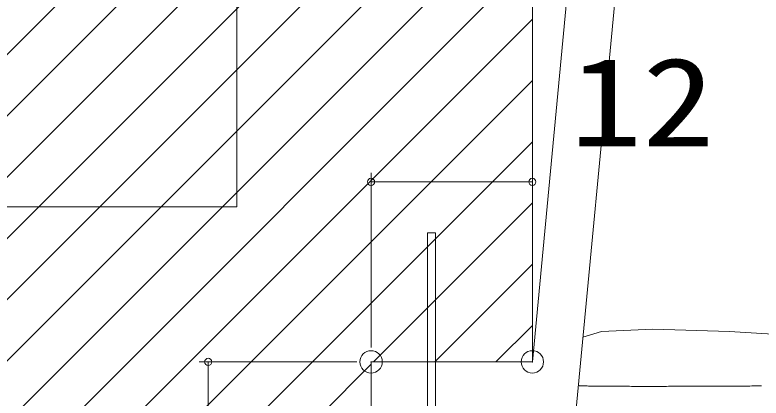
# Model space of a CAD drawing. Units: millimetres at full size, sheet at 1:10; details may follow other scales. Extents: x -1350 to 1480, y -1825 to 2250.
# Drawn here: x 611.4 to 777.9, y -1010.1 to -924.6 of the extents above; entities that cross this region are included whole.
import ezdxf
from ezdxf.enums import TextEntityAlignment as Align

# ---------------------------------------------------------------- set-up
doc = ezdxf.new("R2010")
doc.units = ezdxf.units.MM
doc.header["$LTSCALE"] = 10
doc.header["$PDMODE"] = 32
doc.header["$PDSIZE"] = 5
doc.layers.add('0-3_寸法', color=4, linetype='Continuous', lineweight=18)
doc.layers.add('0-F_敷地', color=4, linetype='Continuous', lineweight=18)
doc.styles.add('ＭＳ ゴシック', font='')
doc.styles.get('ＭＳ ゴシック').set_extended_font_data('MS Gothic')

msp = doc.modelspace()

# ---------------------------------------------------------------- linework, layer by layer
at = {"layer": '0-3_寸法'}
for p, q in [((690.88, -998.89), (690.88, -959.89)), ((690.88, -998.89), (690.88, -959.89)), ((726.88, -998.89), (726.88, -959.89)), ((726.88, -998.89), (726.88, -959.89)), ((690.88, -961.89), (726.88, -961.89)), ((687.7, -1002.07), (652.54, -1002.07)), ((687.7, -1002.07), (652.54, -1002.07)), ((654.54, -1027.27), (654.54, -1002.07))]:
    msp.add_line(p, q, dxfattribs=at)
for centre in [(690.88, -961.89), (690.88, -961.89), (726.88, -961.89), (726.88, -961.89), (654.54, -1002.07), (654.54, -1002.07)]:
    msp.add_circle(centre, 0.8, dxfattribs=at)
for p in [(690.88, -1002.07), (726.88, -1002.07)]:
    msp.add_point(p, dxfattribs=at)
at = {"layer": '0-F_敷地'}
for p, q in [((767.8, -570.05), (726.88, -1002.07)), ((736.64, -1012.58), (777.81, -578.55)), ((660.94, -703.27), (660.94, -967.49)), ((726.88, -1002.07), (726.88, -703.27)), ((590.08, -953.03), (726.88, -816.23)), ((590.08, -966.7), (726.88, -829.9)), ((590.08, -980.37), (726.88, -843.57)), ((590.08, -994.04), (726.88, -857.24)), ((590.08, -1007.71), (726.88, -870.91)), ((590.08, -1021.38), (726.88, -884.58)), ((597.87, -1027.27), (726.88, -898.25)), ((611.54, -1027.27), (726.88, -911.92)), ((625.21, -1027.27), (726.88, -925.59)), ((638.88, -1027.27), (726.88, -939.26)), ((652.55, -1027.27), (726.88, -952.93)), ((660.94, -967.49), (590.08, -967.49)), ((691.42, -1002.07), (726.88, -966.6)), ((703.48, -1074.07), (703.48, -973.27)), ((703.48, -973.27), (705.28, -973.27)), ((705.28, -973.27), (705.28, -1074.07)), ((705.09, -1002.07), (726.88, -980.27)), ((718.76, -1002.07), (726.88, -993.94)), ((742.29, -995.25), (738.16, -996.57)), ((753.77, -994.79), (742.29, -995.25)), ((770.89, -995.25), (753.77, -994.79)), ((791.05, -996.57), (770.89, -995.25)), ((690.88, -1002.07), (726.88, -1002.07)), ((690.88, -1027.27), (690.88, -1002.07)), ((690.88, -1002.07), (726.88, -1002.07)), ((690.88, -1002.07), (690.88, -1063.27)), ((666.22, -1027.27), (690.88, -1002.6)), ((737.13, -1007.34), (737.13, -1007.35)), ((737.13, -1007.34), (737.13, -1007.34)), ((737.13, -1007.34), (737.13, -1007.34)), ((737.13, -1007.34), (737.13, -1007.34)), ((737.13, -1007.34), (737.13, -1007.34)), ((737.13, -1007.34), (737.13, -1007.34)), ((737.13, -1007.34), (737.13, -1007.34)), ((737.13, -1007.34), (737.13, -1007.34)), ((737.13, -1007.34), (737.13, -1007.34)), ((737.13, -1007.34), (737.13, -1007.34)), ((737.13, -1007.34), (737.13, -1007.34)), ((737.13, -1007.34), (737.13, -1007.34)), ((737.13, -1007.34), (737.13, -1007.34)), ((737.13, -1007.34), (737.13, -1007.34)), ((737.13, -1007.34), (737.13, -1007.34)), ((737.13, -1007.34), (737.13, -1007.34)), ((737.13, -1007.35), (737.14, -1007.35)), ((737.14, -1007.35), (737.15, -1007.35)), ((737.14, -1007.35), (737.14, -1007.35)), ((737.14, -1007.35), (737.14, -1007.35)), ((737.15, -1007.35), (737.16, -1007.35)), ((737.16, -1007.35), (737.17, -1007.36)), ((737.16, -1007.35), (737.16, -1007.35)), ((737.17, -1007.36), (737.19, -1007.36)), ((737.19, -1007.36), (737.21, -1007.36)), ((737.21, -1007.36), (737.23, -1007.36)), ((737.23, -1007.36), (737.25, -1007.37)), ((737.25, -1007.37), (737.28, -1007.37)), ((737.28, -1007.37), (737.32, -1007.37)), ((737.32, -1007.37), (737.36, -1007.38)), ((737.36, -1007.38), (737.41, -1007.38)), ((737.41, -1007.38), (737.46, -1007.39)), ((737.46, -1007.39), (737.53, -1007.39)), ((737.53, -1007.39), (737.61, -1007.39)), ((737.61, -1007.39), (737.7, -1007.4)), ((737.7, -1007.4), (737.81, -1007.4)), ((737.81, -1007.4), (737.94, -1007.41)), ((737.94, -1007.41), (738.08, -1007.41)), ((738.08, -1007.41), (738.25, -1007.42)), ((738.25, -1007.42), (738.44, -1007.43)), ((738.44, -1007.43), (738.65, -1007.43)), ((738.65, -1007.43), (738.89, -1007.44)), ((738.89, -1007.44), (739.15, -1007.44)), ((739.15, -1007.44), (739.44, -1007.45)), ((739.44, -1007.45), (739.74, -1007.46)), ((739.74, -1007.46), (740.07, -1007.46)), ((740.07, -1007.46), (740.42, -1007.47)), ((740.42, -1007.47), (740.79, -1007.47)), ((740.79, -1007.47), (741.18, -1007.48)), ((741.18, -1007.48), (741.59, -1007.48)), ((741.59, -1007.48), (742.01, -1007.49)), ((742.01, -1007.49), (742.45, -1007.49)), ((742.45, -1007.49), (742.91, -1007.5)), ((742.91, -1007.5), (743.37, -1007.5)), ((743.37, -1007.5), (743.85, -1007.5)), ((743.85, -1007.5), (744.33, -1007.51)), ((744.33, -1007.51), (744.81, -1007.51)), ((744.81, -1007.51), (745.29, -1007.51)), ((745.29, -1007.51), (745.78, -1007.51)), ((745.78, -1007.51), (746.25, -1007.52)), ((746.25, -1007.52), (746.72, -1007.52)), ((746.72, -1007.52), (747.19, -1007.52)), ((747.19, -1007.52), (747.65, -1007.52)), ((747.65, -1007.52), (748.11, -1007.52)), ((748.11, -1007.52), (748.57, -1007.52)), ((748.57, -1007.52), (749.04, -1007.53)), ((749.04, -1007.53), (749.5, -1007.53)), ((749.5, -1007.53), (749.97, -1007.53)), ((749.97, -1007.53), (750.45, -1007.53)), ((750.45, -1007.53), (750.94, -1007.53)), ((750.94, -1007.53), (751.43, -1007.53)), ((751.43, -1007.53), (751.94, -1007.53)), ((751.94, -1007.53), (752.44, -1007.53)), ((752.44, -1007.53), (752.95, -1007.53)), ((752.95, -1007.53), (753.46, -1007.53)), ((753.46, -1007.53), (753.97, -1007.53)), ((753.97, -1007.53), (754.47, -1007.53)), ((754.47, -1007.53), (754.97, -1007.53)), ((754.97, -1007.53), (755.45, -1007.53)), ((755.45, -1007.53), (755.92, -1007.53)), ((755.92, -1007.53), (756.38, -1007.53)), ((756.38, -1007.53), (756.82, -1007.53)), ((756.82, -1007.53), (757.26, -1007.52)), ((757.26, -1007.52), (757.68, -1007.52)), ((757.68, -1007.52), (758.09, -1007.52)), ((758.09, -1007.52), (758.5, -1007.52)), ((758.5, -1007.52), (758.9, -1007.52)), ((758.9, -1007.52), (759.3, -1007.52)), ((759.3, -1007.52), (759.69, -1007.52)), ((759.69, -1007.52), (760.09, -1007.52)), ((760.09, -1007.52), (760.49, -1007.52)), ((760.49, -1007.52), (760.89, -1007.52)), ((760.89, -1007.52), (761.3, -1007.51)), ((761.3, -1007.51), (761.7, -1007.51)), ((761.7, -1007.51), (762.11, -1007.51)), ((762.11, -1007.51), (762.52, -1007.51)), ((762.52, -1007.51), (762.93, -1007.51)), ((762.93, -1007.51), (763.34, -1007.51)), ((763.34, -1007.51), (763.76, -1007.51)), ((763.76, -1007.51), (764.17, -1007.5)), ((764.17, -1007.5), (764.59, -1007.5)), ((764.59, -1007.5), (765.01, -1007.5)), ((765.01, -1007.5), (765.43, -1007.5)), ((765.43, -1007.5), (765.86, -1007.5)), ((765.86, -1007.5), (766.28, -1007.5)), ((766.28, -1007.5), (766.71, -1007.49)), ((766.71, -1007.49), (767.13, -1007.49)), ((767.13, -1007.49), (767.56, -1007.49)), ((767.56, -1007.49), (767.99, -1007.49)), ((767.99, -1007.49), (768.42, -1007.49)), ((768.42, -1007.49), (768.85, -1007.48)), ((768.85, -1007.48), (769.28, -1007.48)), ((769.28, -1007.48), (769.72, -1007.48)), ((769.72, -1007.48), (770.15, -1007.48)), ((770.15, -1007.48), (770.59, -1007.48)), ((770.59, -1007.48), (771.02, -1007.47)), ((771.02, -1007.47), (771.46, -1007.47)), ((771.46, -1007.47), (771.89, -1007.47)), ((771.89, -1007.47), (772.33, -1007.47)), ((772.33, -1007.47), (772.77, -1007.46)), ((772.77, -1007.46), (773.21, -1007.46)), ((773.21, -1007.46), (773.65, -1007.46)), ((773.65, -1007.46), (774.09, -1007.46)), ((774.09, -1007.46), (774.53, -1007.45)), ((774.53, -1007.45), (774.97, -1007.45)), ((774.97, -1007.45), (775.41, -1007.45)), ((775.41, -1007.45), (775.85, -1007.44)), ((775.85, -1007.44), (776.29, -1007.44)), ((776.29, -1007.44), (776.73, -1007.44)), ((776.73, -1007.44), (777.17, -1007.44)), ((777.17, -1007.44), (777.61, -1007.43)), ((777.61, -1007.43), (778.05, -1007.43))]:
    msp.add_line(p, q, dxfattribs=at)
msp.add_circle((514.04, -879.26), 400, dxfattribs=at)

# ---------------------------------------------------------------- texts
at = {"layer": '0-3_寸法', "color": 7, "style": 'ＭＳ ゴシック', "width": 1.2}
msp.add_text('12', height=19.79, dxfattribs=at).set_placement((735.25, -959.86), align=Align.BOTTOM_LEFT)

doc.saveas('drawing.dxf')
